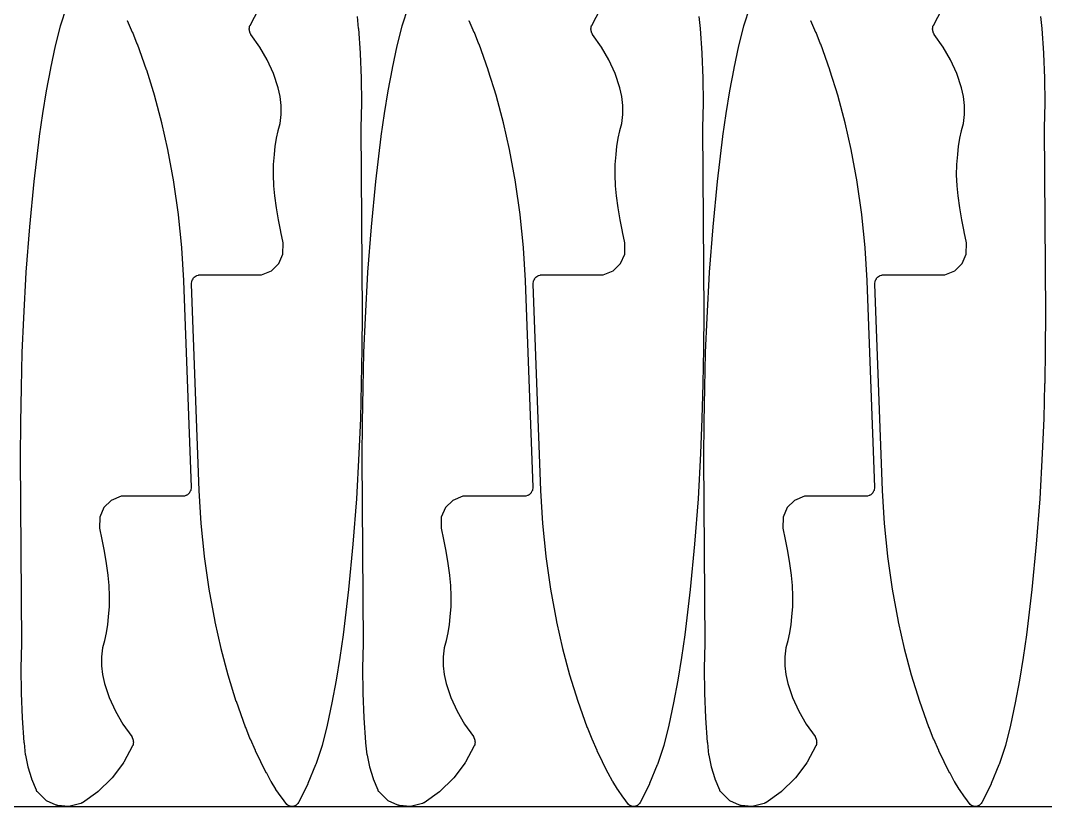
# Model space of a CAD drawing. Header units: metres. Extents: x 0 to 3000, y 0 to 1240.
# Drawn here: x 1070.2 to 1471.6, y 0 to 307.8 of the extents above; entities that cross this region are included whole.
import ezdxf

# ---------------------------------------------------------------- set-up
doc = ezdxf.new("R2010")
doc.units = ezdxf.units.M

msp = doc.modelspace()

# ---------------------------------------------------------------- linework, layer by layer
at = {"color": 7}
msp.add_lwpolyline([(0, 0), (3000, 0), (3000, 1240), (0, 1240), (0, 0)], close=True, dxfattribs=at)
at = {"color": 1}
for points in [[(1112.02, 307.82), (1112.05, 307.76), (1114.01, 303.29), (1114.03, 303.23), (1115.85, 298.7), (1115.86, 298.66), (1115.87, 298.63), (1119.48, 288.56), (1119.51, 288.48), (1122.69, 278.27), (1122.72, 278.19), (1125.48, 267.86), (1125.5, 267.78), (1127.84, 257.34), (1127.84, 257.31), (1127.85, 257.27), (1130.19, 244.6), (1130.2, 244.52), (1132.01, 231.78), (1132.02, 231.7), (1133.29, 218.89), (1133.3, 218.8), (1134.05, 205.95), (1134.05, 205.93), (1134.05, 205.91), (1137.08, 125.08), (1137.08, 124.99), (1137.08, 124.9), (1137.08, 124.89), (1137.08, 124.89), (1137.07, 124.8), (1137.06, 124.71), (1136.97, 124.15), (1136.94, 123.97), (1136.88, 123.79), (1136.82, 123.62), (1136.73, 123.46), (1136.46, 122.99), (1136.36, 122.83), (1136.25, 122.69), (1136.13, 122.56), (1135.99, 122.43), (1135.57, 122.09), (1135.42, 121.98), (1135.26, 121.89), (1135.09, 121.81), (1134.92, 121.74), (1134.39, 121.57), (1134.37, 121.56), (1134.36, 121.56), (1134.28, 121.54), (1134.2, 121.52), (1134.18, 121.52), (1134.17, 121.51), (1134.08, 121.5), (1134, 121.49), (1133.99, 121.48), (1133.97, 121.48), (1133.89, 121.48), (1133.81, 121.47), (1133.79, 121.47), (1133.77, 121.47), (1109.69, 121.47), (1105.77, 119.89), (1105.77, 119.89), (1102.87, 117.05), (1101.24, 113.33), (1101.14, 108.95), (1102.08, 104.59), (1102.09, 104.55), (1102.98, 99.94), (1102.99, 99.89), (1103.77, 95.26), (1103.77, 95.22), (1104.44, 90.57), (1104.45, 90.53), (1104.45, 90.49), (1104.85, 86.54), (1104.86, 86.42), (1105.02, 82.46), (1105.02, 82.34), (1104.94, 78.38), (1104.93, 78.26), (1104.61, 74.31), (1104.61, 74.28), (1104.61, 74.25), (1104.27, 71.22), (1104.25, 71.11), (1103.76, 68.11), (1103.74, 68.01), (1103.1, 65.03), (1103.07, 64.93), (1102.31, 62.13), (1101.92, 58.67), (1101.92, 55.15), (1102.31, 51.66), (1103.09, 48.21), (1104.98, 42.66), (1107.4, 37.32), (1110.32, 32.24), (1113.78, 27.38), (1113.83, 27.3), (1113.88, 27.22), (1113.88, 27.22), (1113.88, 27.21), (1113.92, 27.13), (1113.97, 27.05), (1114.13, 26.69), (1114.2, 26.52), (1114.25, 26.34), (1114.35, 25.96), (1114.38, 25.78), (1114.4, 25.6), (1114.42, 25.21), (1114.42, 25.02), (1114.41, 24.83), (1114.36, 24.45), (1114.35, 24.38), (1114.34, 24.32), (1114.33, 24.28), (1114.32, 24.25), (1114.3, 24.19), (1114.29, 24.13), (1114.28, 24.1), (1114.27, 24.06), (1114.24, 24), (1114.22, 23.94), (1114.21, 23.91), (1114.2, 23.88), (1114.17, 23.82), (1114.14, 23.76), (1110.68, 17.3), (1110.6, 17.17), (1110.51, 17.04), (1106.13, 11.22), (1106.03, 11.11), (1105.92, 10.99), (1100.7, 5.92), (1100.58, 5.81), (1100.46, 5.72), (1094.48, 1.48), (1094.43, 1.45), (1094.38, 1.42), (1094.35, 1.4), (1094.31, 1.38), (1094.26, 1.35), (1094.21, 1.32), (1094.17, 1.31), (1094.14, 1.29), (1094.08, 1.27), (1094.03, 1.25), (1093.99, 1.23), (1093.95, 1.22), (1093.9, 1.2), (1093.85, 1.19), (1089.73, 0.07), (1089.56, 0.03), (1089.38, 0.01), (1089.21, 0), (1089.03, 0.01), (1084.9, 0.37), (1084.73, 0.39), (1084.56, 0.43), (1084.4, 0.48), (1084.24, 0.55), (1080.48, 2.28), (1080.32, 2.37), (1080.17, 2.46), (1080.03, 2.57), (1079.9, 2.68), (1076.89, 5.7), (1076.88, 5.7), (1076.88, 5.71), (1076.82, 5.78), (1076.76, 5.84), (1076.75, 5.85), (1076.75, 5.86), (1076.69, 5.93), (1076.64, 6), (1076.64, 6.01), (1076.63, 6.01), (1076.59, 6.09), (1076.54, 6.17), (1076.54, 6.18), (1076.53, 6.18), (1076.49, 6.27), (1076.45, 6.35), (1076.45, 6.35), (1076.45, 6.36), (1074.68, 10.7), (1074.62, 10.88), (1073.27, 15.35), (1073.22, 15.53), (1072.28, 20.11), (1072.25, 20.29), (1071.74, 24.95), (1071.73, 24.99), (1071.73, 25.02), (1071.01, 34.67), (1071.01, 34.74), (1070.62, 44.41), (1070.62, 44.47), (1070.55, 54.15), (1070.55, 54.21), (1070.81, 63.85), (1070.29, 136.73), (1070.29, 136.74), (1070.29, 136.75), (1070.34, 150.4), (1070.34, 150.42), (1070.57, 164.06), (1070.57, 164.09), (1070.95, 177.72), (1070.95, 177.75), (1071.5, 191.38), (1071.5, 191.4), (1071.5, 191.41), (1072.5, 209.18), (1072.5, 209.22), (1073.87, 226.95), (1073.87, 226.99), (1075.6, 244.7), (1075.61, 244.74), (1077.71, 262.41), (1077.71, 262.43), (1077.71, 262.45), (1078.96, 271.32), (1078.97, 271.36), (1080.41, 280.2), (1080.42, 280.24), (1082.06, 289.05), (1082.07, 289.09), (1083.91, 297.86), (1083.92, 297.9), (1083.93, 297.94), (1085.9, 305.61), (1085.94, 305.75), (1088.44, 313.25)], [(1245.81, 307.82), (1245.83, 307.76), (1247.79, 303.29), (1247.82, 303.23), (1249.63, 298.7), (1249.64, 298.66), (1249.66, 298.63), (1253.27, 288.56), (1253.29, 288.48), (1256.48, 278.27), (1256.5, 278.19), (1259.27, 267.86), (1259.29, 267.78), (1261.62, 257.34), (1261.63, 257.31), (1261.64, 257.27), (1263.97, 244.6), (1263.99, 244.52), (1265.79, 231.78), (1265.8, 231.7), (1267.08, 218.89), (1267.09, 218.8), (1267.83, 205.95), (1267.83, 205.93), (1267.84, 205.91), (1270.87, 125.08), (1270.86, 124.99), (1270.86, 124.9), (1270.86, 124.89), (1270.86, 124.89), (1270.85, 124.8), (1270.84, 124.71), (1270.76, 124.15), (1270.72, 123.97), (1270.67, 123.79), (1270.6, 123.62), (1270.52, 123.46), (1270.25, 122.99), (1270.15, 122.83), (1270.04, 122.69), (1269.91, 122.56), (1269.78, 122.43), (1269.36, 122.09), (1269.21, 121.98), (1269.05, 121.89), (1268.88, 121.81), (1268.71, 121.74), (1268.17, 121.57), (1268.16, 121.56), (1268.14, 121.56), (1268.06, 121.54), (1267.98, 121.52), (1267.97, 121.52), (1267.95, 121.51), (1267.87, 121.5), (1267.79, 121.49), (1267.77, 121.48), (1267.76, 121.48), (1267.68, 121.48), (1267.59, 121.47), (1267.58, 121.47), (1267.56, 121.47), (1243.47, 121.47), (1239.55, 119.89), (1239.55, 119.89), (1236.65, 117.05), (1235.02, 113.33), (1234.92, 108.95), (1235.87, 104.59), (1235.88, 104.55), (1236.77, 99.94), (1236.77, 99.89), (1237.55, 95.26), (1237.56, 95.22), (1238.23, 90.57), (1238.23, 90.53), (1238.24, 90.49), (1238.64, 86.54), (1238.64, 86.42), (1238.8, 82.46), (1238.8, 82.34), (1238.72, 78.38), (1238.72, 78.26), (1238.4, 74.31), (1238.39, 74.28), (1238.39, 74.25), (1238.05, 71.22), (1238.04, 71.11), (1237.55, 68.11), (1237.53, 68.01), (1236.88, 65.03), (1236.86, 64.93), (1236.1, 62.13), (1235.71, 58.67), (1235.7, 55.15), (1236.09, 51.66), (1236.88, 48.21), (1238.77, 42.66), (1241.18, 37.32), (1244.1, 32.24), (1247.56, 27.38), (1247.61, 27.3), (1247.66, 27.22), (1247.66, 27.22), (1247.67, 27.21), (1247.71, 27.13), (1247.75, 27.05), (1247.91, 26.69), (1247.98, 26.52), (1248.04, 26.34), (1248.13, 25.96), (1248.17, 25.78), (1248.19, 25.6), (1248.21, 25.21), (1248.21, 25.02), (1248.19, 24.83), (1248.14, 24.45), (1248.13, 24.38), (1248.12, 24.32), (1248.11, 24.28), (1248.11, 24.25), (1248.09, 24.19), (1248.07, 24.13), (1248.06, 24.1), (1248.05, 24.06), (1248.03, 24), (1248.01, 23.94), (1247.99, 23.91), (1247.98, 23.88), (1247.95, 23.82), (1247.92, 23.76), (1244.46, 17.3), (1244.39, 17.17), (1244.3, 17.04), (1239.91, 11.22), (1239.81, 11.11), (1239.71, 10.99), (1234.48, 5.92), (1234.37, 5.81), (1234.24, 5.72), (1228.26, 1.48), (1228.22, 1.45), (1228.17, 1.42), (1228.13, 1.4), (1228.1, 1.38), (1228.05, 1.35), (1228, 1.32), (1227.96, 1.31), (1227.92, 1.29), (1227.87, 1.27), (1227.82, 1.25), (1227.78, 1.23), (1227.74, 1.22), (1227.69, 1.2), (1227.63, 1.19), (1223.52, 0.07), (1223.34, 0.03), (1223.17, 0.01), (1222.99, 0), (1222.82, 0.01), (1218.69, 0.37), (1218.52, 0.39), (1218.35, 0.43), (1218.19, 0.48), (1218.03, 0.55), (1214.26, 2.28), (1214.11, 2.37), (1213.96, 2.46), (1213.82, 2.57), (1213.69, 2.68), (1210.67, 5.7), (1210.67, 5.7), (1210.66, 5.71), (1210.6, 5.78), (1210.54, 5.84), (1210.54, 5.85), (1210.53, 5.86), (1210.48, 5.93), (1210.43, 6), (1210.42, 6.01), (1210.42, 6.01), (1210.37, 6.09), (1210.32, 6.17), (1210.32, 6.18), (1210.32, 6.18), (1210.28, 6.27), (1210.24, 6.35), (1210.24, 6.35), (1210.23, 6.36), (1208.47, 10.7), (1208.41, 10.88), (1207.05, 15.35), (1207.01, 15.53), (1206.07, 20.11), (1206.04, 20.29), (1205.52, 24.95), (1205.52, 24.99), (1205.51, 25.02), (1204.8, 34.67), (1204.8, 34.74), (1204.41, 44.41), (1204.4, 44.47), (1204.34, 54.15), (1204.34, 54.21), (1204.6, 63.85), (1204.07, 136.73), (1204.07, 136.74), (1204.07, 136.75), (1204.13, 150.4), (1204.13, 150.42), (1204.35, 164.06), (1204.35, 164.09), (1204.74, 177.72), (1204.74, 177.75), (1205.29, 191.38), (1205.29, 191.4), (1205.29, 191.41), (1206.29, 209.18), (1206.29, 209.22), (1207.65, 226.95), (1207.66, 226.99), (1209.39, 244.7), (1209.39, 244.74), (1211.49, 262.41), (1211.5, 262.43), (1211.5, 262.45), (1212.75, 271.32), (1212.75, 271.36), (1214.2, 280.2), (1214.21, 280.24), (1215.85, 289.05), (1215.85, 289.09), (1217.69, 297.86), (1217.7, 297.9), (1217.71, 297.94), (1219.69, 305.61), (1219.73, 305.75), (1222.22, 313.25)], [(1379.59, 307.82), (1379.62, 307.76), (1381.58, 303.29), (1381.6, 303.23), (1383.42, 298.7), (1383.43, 298.66), (1383.44, 298.63), (1387.05, 288.56), (1387.08, 288.48), (1390.26, 278.27), (1390.29, 278.19), (1393.05, 267.86), (1393.07, 267.78), (1395.41, 257.34), (1395.42, 257.31), (1395.43, 257.27), (1397.76, 244.6), (1397.77, 244.52), (1399.58, 231.78), (1399.59, 231.7), (1400.87, 218.89), (1400.87, 218.8), (1401.62, 205.95), (1401.62, 205.93), (1401.62, 205.91), (1404.65, 125.08), (1404.65, 124.99), (1404.65, 124.9), (1404.65, 124.89), (1404.65, 124.89), (1404.64, 124.8), (1404.63, 124.71), (1404.55, 124.15), (1404.51, 123.97), (1404.46, 123.79), (1404.39, 123.62), (1404.3, 123.46), (1404.03, 122.99), (1403.93, 122.83), (1403.82, 122.69), (1403.7, 122.56), (1403.56, 122.43), (1403.14, 122.09), (1402.99, 121.98), (1402.83, 121.89), (1402.67, 121.81), (1402.49, 121.74), (1401.96, 121.57), (1401.94, 121.56), (1401.93, 121.56), (1401.85, 121.54), (1401.77, 121.52), (1401.75, 121.52), (1401.74, 121.51), (1401.66, 121.5), (1401.58, 121.49), (1401.56, 121.48), (1401.54, 121.48), (1401.46, 121.48), (1401.38, 121.47), (1401.36, 121.47), (1401.35, 121.47), (1377.26, 121.47), (1373.34, 119.89), (1373.34, 119.89), (1370.44, 117.05), (1368.81, 113.33), (1368.71, 108.95), (1369.66, 104.59), (1369.66, 104.55), (1370.55, 99.94), (1370.56, 99.89), (1371.34, 95.26), (1371.35, 95.22), (1372.01, 90.57), (1372.02, 90.53), (1372.02, 90.49), (1372.42, 86.54), (1372.43, 86.42), (1372.59, 82.46), (1372.59, 82.34), (1372.51, 78.38), (1372.5, 78.26), (1372.18, 74.31), (1372.18, 74.28), (1372.18, 74.25), (1371.84, 71.22), (1371.83, 71.11), (1371.33, 68.11), (1371.31, 68.01), (1370.67, 65.03), (1370.64, 64.93), (1369.88, 62.13), (1369.49, 58.67), (1369.49, 55.15), (1369.88, 51.66), (1370.66, 48.21), (1372.55, 42.66), (1374.97, 37.32), (1377.89, 32.24), (1381.35, 27.38), (1381.4, 27.3), (1381.45, 27.22), (1381.45, 27.22), (1381.45, 27.21), (1381.5, 27.13), (1381.54, 27.05), (1381.7, 26.69), (1381.77, 26.52), (1381.82, 26.34), (1381.92, 25.96), (1381.95, 25.78), (1381.97, 25.6), (1381.99, 25.21), (1382, 25.02), (1381.98, 24.83), (1381.93, 24.45), (1381.92, 24.38), (1381.91, 24.32), (1381.9, 24.28), (1381.89, 24.25), (1381.88, 24.19), (1381.86, 24.13), (1381.85, 24.1), (1381.84, 24.06), (1381.82, 24), (1381.79, 23.94), (1381.78, 23.91), (1381.77, 23.88), (1381.74, 23.82), (1381.71, 23.76), (1378.25, 17.3), (1378.17, 17.17), (1378.08, 17.04), (1373.7, 11.22), (1373.6, 11.11), (1373.49, 10.99), (1368.27, 5.92), (1368.15, 5.81), (1368.03, 5.72), (1362.05, 1.48), (1362, 1.45), (1361.95, 1.42), (1361.92, 1.4), (1361.88, 1.38), (1361.83, 1.35), (1361.78, 1.32), (1361.75, 1.31), (1361.71, 1.29), (1361.66, 1.27), (1361.6, 1.25), (1361.56, 1.23), (1361.53, 1.22), (1361.47, 1.2), (1361.42, 1.19), (1357.3, 0.07), (1357.13, 0.03), (1356.96, 0.01), (1356.78, 0), (1356.6, 0.01), (1352.48, 0.37), (1352.3, 0.39), (1352.14, 0.43), (1351.97, 0.48), (1351.81, 0.55), (1348.05, 2.28), (1347.89, 2.37), (1347.75, 2.46), (1347.61, 2.57), (1347.48, 2.68), (1344.46, 5.7), (1344.45, 5.7), (1344.45, 5.71), (1344.39, 5.78), (1344.33, 5.84), (1344.32, 5.85), (1344.32, 5.86), (1344.27, 5.93), (1344.21, 6), (1344.21, 6.01), (1344.2, 6.01), (1344.16, 6.09), (1344.11, 6.17), (1344.11, 6.18), (1344.1, 6.18), (1344.06, 6.27), (1344.03, 6.35), (1344.02, 6.35), (1344.02, 6.36), (1342.26, 10.7), (1342.19, 10.88), (1340.84, 15.35), (1340.79, 15.53), (1339.85, 20.11), (1339.82, 20.29), (1339.31, 24.95), (1339.31, 24.99), (1339.3, 25.02), (1338.59, 34.67), (1338.58, 34.74), (1338.19, 44.41), (1338.19, 44.47), (1338.12, 54.15), (1338.12, 54.21), (1338.38, 63.85), (1337.86, 136.73), (1337.86, 136.74), (1337.86, 136.75), (1337.92, 150.4), (1337.92, 150.42), (1338.14, 164.06), (1338.14, 164.09), (1338.52, 177.72), (1338.52, 177.75), (1339.07, 191.38), (1339.08, 191.4), (1339.08, 191.41), (1340.07, 209.18), (1340.08, 209.22), (1341.44, 226.95), (1341.44, 226.99), (1343.18, 244.7), (1343.18, 244.74), (1345.28, 262.41), (1345.28, 262.43), (1345.29, 262.45), (1346.53, 271.32), (1346.54, 271.36), (1347.98, 280.2), (1347.99, 280.24), (1349.63, 289.05), (1349.64, 289.09), (1351.48, 297.86), (1351.49, 297.9), (1351.5, 297.94), (1353.47, 305.61), (1353.51, 305.75), (1356.01, 313.25)], [(1202.01, 309.37), (1202.52, 304.71), (1202.53, 304.67), (1202.53, 304.64), (1203.25, 294.99), (1203.25, 294.92), (1203.64, 285.25), (1203.64, 285.19), (1203.71, 275.52), (1203.71, 275.45), (1203.45, 265.81), (1203.97, 192.93), (1203.97, 192.92), (1203.97, 192.91), (1203.92, 179.26), (1203.92, 179.24), (1203.69, 165.6), (1203.69, 165.57), (1203.31, 151.94), (1203.31, 151.91), (1202.76, 138.28), (1202.75, 138.26), (1202.75, 138.25), (1201.76, 120.49), (1201.76, 120.44), (1200.39, 102.71), (1200.39, 102.67), (1198.65, 84.96), (1198.65, 84.92), (1196.55, 67.25), (1196.55, 67.23), (1196.55, 67.21), (1195.3, 58.34), (1195.29, 58.3), (1193.85, 49.46), (1193.84, 49.42), (1192.2, 40.61), (1192.19, 40.57), (1190.35, 31.81), (1190.34, 31.76), (1190.33, 31.72), (1188.36, 24.05), (1188.32, 23.91), (1185.82, 16.41), (1185.78, 16.28), (1182.77, 8.96), (1182.71, 8.84), (1179.21, 1.73), (1179.2, 1.71), (1179.19, 1.69), (1179.15, 1.63), (1179.11, 1.56), (1179.1, 1.54), (1179.09, 1.52), (1178.87, 1.2), (1178.76, 1.04), (1178.63, 0.9), (1178.49, 0.76), (1178.33, 0.64), (1178.02, 0.43), (1177.86, 0.33), (1177.69, 0.25), (1177.51, 0.18), (1177.33, 0.13), (1176.96, 0.05), (1176.77, 0.01), (1176.58, 0), (1176.38, 0), (1176.19, 0.03), (1175.8, 0.09), (1175.75, 0.11), (1175.7, 0.11), (1175.66, 0.13), (1175.61, 0.14), (1175.56, 0.15), (1175.51, 0.17), (1175.47, 0.18), (1175.43, 0.2), (1175.38, 0.22), (1175.33, 0.24), (1175.29, 0.26), (1175.25, 0.28), (1175.2, 0.3), (1175.15, 0.33), (1175.12, 0.35), (1175.08, 0.37), (1175.03, 0.4), (1174.99, 0.43), (1174.95, 0.46), (1174.91, 0.49), (1174.88, 0.52), (1174.83, 0.55), (1174.8, 0.58), (1174.77, 0.61), (1174.73, 0.65), (1174.69, 0.69), (1174.66, 0.72), (1174.63, 0.76), (1174.6, 0.8), (1174.56, 0.84), (1172.38, 3.64), (1172.31, 3.73), (1170.28, 6.66), (1170.22, 6.75), (1168.37, 9.78), (1168.31, 9.88), (1166.63, 13.02), (1166.62, 13.03), (1166.61, 13.05), (1164.37, 17.38), (1164.34, 17.44), (1162.24, 21.84), (1162.21, 21.9), (1160.25, 26.37), (1160.23, 26.43), (1158.41, 30.96), (1158.4, 31), (1158.39, 31.03), (1154.78, 41.1), (1154.75, 41.18), (1151.57, 51.39), (1151.54, 51.47), (1148.78, 61.8), (1148.76, 61.88), (1146.42, 72.32), (1146.41, 72.35), (1146.41, 72.39), (1144.07, 85.06), (1144.06, 85.14), (1142.25, 97.88), (1142.24, 97.97), (1140.97, 110.77), (1140.96, 110.86), (1140.21, 123.71), (1140.21, 123.73), (1140.21, 123.75), (1137.18, 204.58), (1137.18, 204.67), (1137.18, 204.76), (1137.18, 204.77), (1137.18, 204.77), (1137.19, 204.86), (1137.2, 204.95), (1137.28, 205.51), (1137.32, 205.69), (1137.37, 205.87), (1137.44, 206.04), (1137.53, 206.21), (1137.8, 206.67), (1137.9, 206.83), (1138.01, 206.97), (1138.13, 207.1), (1138.27, 207.23), (1138.69, 207.57), (1138.84, 207.68), (1139, 207.77), (1139.17, 207.86), (1139.34, 207.92), (1139.87, 208.09), (1139.89, 208.1), (1139.9, 208.1), (1139.98, 208.12), (1140.06, 208.14), (1140.08, 208.15), (1140.09, 208.15), (1140.17, 208.16), (1140.26, 208.18), (1140.27, 208.18), (1140.29, 208.18), (1140.37, 208.18), (1140.45, 208.19), (1140.47, 208.19), (1140.48, 208.19), (1164.57, 208.19), (1168.49, 209.77), (1168.49, 209.77), (1171.39, 212.62), (1173.02, 216.33), (1173.12, 220.71), (1172.18, 225.07), (1172.17, 225.11), (1171.28, 229.72), (1171.27, 229.77), (1170.49, 234.4), (1170.49, 234.44), (1169.82, 239.09), (1169.81, 239.13), (1169.81, 239.17), (1169.41, 243.12), (1169.4, 243.24), (1169.24, 247.2), (1169.24, 247.32), (1169.32, 251.28), (1169.33, 251.4), (1169.65, 255.35), (1169.65, 255.38), (1169.65, 255.41), (1169.99, 258.44), (1170.01, 258.55), (1170.5, 261.55), (1170.52, 261.66), (1171.16, 264.63), (1171.19, 264.73), (1171.95, 267.53), (1172.34, 270.99), (1172.34, 274.51), (1171.95, 278), (1171.17, 281.45), (1169.28, 287), (1166.86, 292.34), (1163.94, 297.42), (1160.48, 302.28), (1160.43, 302.36), (1160.38, 302.44), (1160.38, 302.44), (1160.38, 302.45), (1160.34, 302.53), (1160.29, 302.61), (1160.13, 302.97), (1160.06, 303.14), (1160.01, 303.32), (1159.91, 303.7), (1159.88, 303.88), (1159.86, 304.06), (1159.84, 304.45), (1159.83, 304.64), (1159.85, 304.83), (1159.9, 305.21), (1159.91, 305.28), (1159.92, 305.35), (1159.93, 305.38), (1159.94, 305.41), (1159.95, 305.47), (1159.97, 305.54), (1159.98, 305.57), (1159.99, 305.6), (1160.01, 305.66), (1160.04, 305.72), (1160.05, 305.75), (1160.06, 305.78), (1160.09, 305.84), (1160.12, 305.9), (1163.58, 312.36)], [(1335.79, 309.37), (1336.31, 304.71), (1336.31, 304.67), (1336.32, 304.64), (1337.03, 294.99), (1337.04, 294.92), (1337.43, 285.25), (1337.43, 285.19), (1337.49, 275.52), (1337.49, 275.45), (1337.24, 265.81), (1337.76, 192.93), (1337.76, 192.92), (1337.76, 192.91), (1337.7, 179.26), (1337.7, 179.24), (1337.48, 165.6), (1337.48, 165.57), (1337.09, 151.94), (1337.09, 151.91), (1336.54, 138.28), (1336.54, 138.26), (1336.54, 138.25), (1335.54, 120.49), (1335.54, 120.44), (1334.18, 102.71), (1334.17, 102.67), (1332.44, 84.96), (1332.44, 84.92), (1330.34, 67.25), (1330.33, 67.23), (1330.33, 67.21), (1329.08, 58.34), (1329.08, 58.3), (1327.63, 49.46), (1327.63, 49.42), (1325.99, 40.61), (1325.98, 40.57), (1324.14, 31.81), (1324.13, 31.76), (1324.12, 31.72), (1322.14, 24.05), (1322.11, 23.91), (1319.61, 16.41), (1319.56, 16.28), (1316.56, 8.96), (1316.5, 8.84), (1312.99, 1.73), (1312.98, 1.71), (1312.97, 1.69), (1312.93, 1.63), (1312.9, 1.56), (1312.89, 1.54), (1312.87, 1.52), (1312.66, 1.2), (1312.55, 1.04), (1312.42, 0.9), (1312.27, 0.76), (1312.12, 0.64), (1311.81, 0.43), (1311.65, 0.33), (1311.48, 0.25), (1311.3, 0.18), (1311.11, 0.13), (1310.75, 0.05), (1310.56, 0.01), (1310.36, 0), (1310.17, 0), (1309.97, 0.03), (1309.59, 0.09), (1309.54, 0.11), (1309.49, 0.11), (1309.44, 0.13), (1309.4, 0.14), (1309.35, 0.15), (1309.3, 0.17), (1309.26, 0.18), (1309.21, 0.2), (1309.16, 0.22), (1309.12, 0.24), (1309.07, 0.26), (1309.03, 0.28), (1308.99, 0.3), (1308.94, 0.33), (1308.9, 0.35), (1308.86, 0.37), (1308.82, 0.4), (1308.77, 0.43), (1308.74, 0.46), (1308.7, 0.49), (1308.66, 0.52), (1308.62, 0.55), (1308.59, 0.58), (1308.55, 0.61), (1308.52, 0.65), (1308.48, 0.69), (1308.45, 0.72), (1308.42, 0.76), (1308.38, 0.8), (1308.35, 0.84), (1306.16, 3.64), (1306.1, 3.73), (1304.07, 6.66), (1304.01, 6.75), (1302.15, 9.78), (1302.1, 9.88), (1300.41, 13.02), (1300.41, 13.03), (1300.4, 13.05), (1298.16, 17.38), (1298.13, 17.44), (1296.03, 21.84), (1296, 21.9), (1294.04, 26.37), (1294.02, 26.43), (1292.2, 30.96), (1292.19, 31), (1292.17, 31.03), (1288.57, 41.1), (1288.54, 41.18), (1285.35, 51.39), (1285.33, 51.47), (1282.56, 61.8), (1282.54, 61.88), (1280.21, 72.32), (1280.2, 72.35), (1280.19, 72.39), (1277.86, 85.06), (1277.85, 85.14), (1276.04, 97.88), (1276.03, 97.97), (1274.75, 110.77), (1274.74, 110.86), (1274, 123.71), (1274, 123.73), (1273.99, 123.75), (1270.97, 204.58), (1270.97, 204.67), (1270.97, 204.76), (1270.97, 204.77), (1270.97, 204.77), (1270.98, 204.86), (1270.99, 204.95), (1271.07, 205.51), (1271.11, 205.69), (1271.16, 205.87), (1271.23, 206.04), (1271.32, 206.21), (1271.59, 206.67), (1271.68, 206.83), (1271.8, 206.97), (1271.92, 207.1), (1272.06, 207.23), (1272.48, 207.57), (1272.62, 207.68), (1272.78, 207.77), (1272.95, 207.86), (1273.13, 207.92), (1273.66, 208.09), (1273.67, 208.1), (1273.69, 208.1), (1273.77, 208.12), (1273.85, 208.14), (1273.86, 208.15), (1273.88, 208.15), (1273.96, 208.16), (1274.04, 208.18), (1274.06, 208.18), (1274.07, 208.18), (1274.16, 208.18), (1274.24, 208.19), (1274.25, 208.19), (1274.27, 208.19), (1298.36, 208.19), (1302.28, 209.77), (1302.28, 209.77), (1305.18, 212.62), (1306.81, 216.33), (1306.91, 220.71), (1305.96, 225.07), (1305.95, 225.11), (1305.06, 229.72), (1305.06, 229.77), (1304.28, 234.4), (1304.27, 234.44), (1303.6, 239.09), (1303.6, 239.13), (1303.59, 239.17), (1303.2, 243.12), (1303.19, 243.24), (1303.03, 247.2), (1303.03, 247.32), (1303.11, 251.28), (1303.11, 251.4), (1303.43, 255.35), (1303.44, 255.38), (1303.44, 255.41), (1303.78, 258.44), (1303.79, 258.55), (1304.28, 261.55), (1304.3, 261.66), (1304.95, 264.63), (1304.97, 264.73), (1305.73, 267.53), (1306.13, 270.99), (1306.13, 274.51), (1305.74, 278), (1304.96, 281.45), (1303.07, 287), (1300.65, 292.34), (1297.73, 297.42), (1294.27, 302.28), (1294.22, 302.36), (1294.17, 302.44), (1294.17, 302.44), (1294.16, 302.45), (1294.12, 302.53), (1294.08, 302.61), (1293.92, 302.97), (1293.85, 303.14), (1293.79, 303.32), (1293.7, 303.7), (1293.66, 303.88), (1293.64, 304.06), (1293.62, 304.45), (1293.62, 304.64), (1293.64, 304.83), (1293.69, 305.21), (1293.7, 305.28), (1293.71, 305.35), (1293.72, 305.38), (1293.72, 305.41), (1293.74, 305.47), (1293.76, 305.54), (1293.77, 305.57), (1293.78, 305.6), (1293.8, 305.66), (1293.82, 305.72), (1293.84, 305.75), (1293.85, 305.78), (1293.88, 305.84), (1293.91, 305.9), (1297.37, 312.36)], [(1469.58, 309.37), (1470.1, 304.71), (1470.1, 304.67), (1470.1, 304.64), (1470.82, 294.99), (1470.82, 294.92), (1471.21, 285.25), (1471.21, 285.19), (1471.28, 275.52), (1471.28, 275.45), (1471.02, 265.81), (1471.54, 192.93), (1471.54, 192.92), (1471.54, 192.91), (1471.49, 179.26), (1471.49, 179.24), (1471.27, 165.6), (1471.26, 165.57), (1470.88, 151.94), (1470.88, 151.91), (1470.33, 138.28), (1470.33, 138.26), (1470.33, 138.25), (1469.33, 120.49), (1469.33, 120.44), (1467.96, 102.71), (1467.96, 102.67), (1466.23, 84.96), (1466.22, 84.92), (1464.12, 67.25), (1464.12, 67.23), (1464.12, 67.21), (1462.87, 58.34), (1462.86, 58.3), (1461.42, 49.46), (1461.41, 49.42), (1459.77, 40.61), (1459.76, 40.57), (1457.93, 31.81), (1457.91, 31.76), (1457.91, 31.72), (1455.93, 24.05), (1455.89, 23.91), (1453.4, 16.41), (1453.35, 16.28), (1450.34, 8.96), (1450.29, 8.84), (1446.78, 1.73), (1446.77, 1.71), (1446.76, 1.69), (1446.72, 1.63), (1446.68, 1.56), (1446.67, 1.54), (1446.66, 1.52), (1446.45, 1.2), (1446.33, 1.04), (1446.2, 0.9), (1446.06, 0.76), (1445.9, 0.64), (1445.59, 0.43), (1445.43, 0.33), (1445.26, 0.25), (1445.08, 0.18), (1444.9, 0.13), (1444.53, 0.05), (1444.34, 0.01), (1444.15, 0), (1443.95, 0), (1443.76, 0.03), (1443.38, 0.09), (1443.33, 0.11), (1443.27, 0.11), (1443.23, 0.13), (1443.18, 0.14), (1443.13, 0.15), (1443.08, 0.17), (1443.04, 0.18), (1443, 0.2), (1442.95, 0.22), (1442.9, 0.24), (1442.86, 0.26), (1442.82, 0.28), (1442.77, 0.3), (1442.73, 0.33), (1442.69, 0.35), (1442.65, 0.37), (1442.6, 0.4), (1442.56, 0.43), (1442.52, 0.46), (1442.49, 0.49), (1442.45, 0.52), (1442.41, 0.55), (1442.37, 0.58), (1442.34, 0.61), (1442.3, 0.65), (1442.26, 0.69), (1442.23, 0.72), (1442.2, 0.76), (1442.17, 0.8), (1442.14, 0.84), (1439.95, 3.64), (1439.88, 3.73), (1437.86, 6.66), (1437.8, 6.75), (1435.94, 9.78), (1435.88, 9.88), (1434.2, 13.02), (1434.19, 13.03), (1434.18, 13.05), (1431.94, 17.38), (1431.91, 17.44), (1429.81, 21.84), (1429.79, 21.9), (1427.83, 26.37), (1427.8, 26.43), (1425.99, 30.96), (1425.97, 31), (1425.96, 31.03), (1422.35, 41.1), (1422.33, 41.18), (1419.14, 51.39), (1419.11, 51.47), (1416.35, 61.8), (1416.33, 61.88), (1413.99, 72.32), (1413.99, 72.35), (1413.98, 72.39), (1411.64, 85.06), (1411.63, 85.14), (1409.83, 97.88), (1409.82, 97.97), (1408.54, 110.77), (1408.53, 110.86), (1407.78, 123.71), (1407.78, 123.73), (1407.78, 123.75), (1404.75, 204.58), (1404.75, 204.67), (1404.75, 204.76), (1404.75, 204.77), (1404.75, 204.77), (1404.76, 204.86), (1404.77, 204.95), (1404.86, 205.51), (1404.89, 205.69), (1404.95, 205.87), (1405.02, 206.04), (1405.1, 206.21), (1405.37, 206.67), (1405.47, 206.83), (1405.58, 206.97), (1405.71, 207.1), (1405.84, 207.23), (1406.26, 207.57), (1406.41, 207.68), (1406.57, 207.77), (1406.74, 207.86), (1406.91, 207.92), (1407.44, 208.09), (1407.46, 208.1), (1407.48, 208.1), (1407.55, 208.12), (1407.63, 208.14), (1407.65, 208.15), (1407.67, 208.15), (1407.75, 208.16), (1407.83, 208.18), (1407.84, 208.18), (1407.86, 208.18), (1407.94, 208.18), (1408.02, 208.19), (1408.04, 208.19), (1408.06, 208.19), (1432.14, 208.19), (1436.06, 209.77), (1436.06, 209.77), (1438.96, 212.62), (1440.59, 216.33), (1440.69, 220.71), (1439.75, 225.07), (1439.74, 225.11), (1438.85, 229.72), (1438.84, 229.77), (1438.06, 234.4), (1438.06, 234.44), (1437.39, 239.09), (1437.39, 239.13), (1437.38, 239.17), (1436.98, 243.12), (1436.97, 243.24), (1436.81, 247.2), (1436.81, 247.32), (1436.89, 251.28), (1436.9, 251.4), (1437.22, 255.35), (1437.22, 255.38), (1437.23, 255.41), (1437.56, 258.44), (1437.58, 258.55), (1438.07, 261.55), (1438.09, 261.66), (1438.73, 264.63), (1438.76, 264.73), (1439.52, 267.53), (1439.91, 270.99), (1439.91, 274.51), (1439.52, 278), (1438.74, 281.45), (1436.85, 287), (1434.44, 292.34), (1431.52, 297.42), (1428.05, 302.28), (1428.01, 302.36), (1427.96, 302.44), (1427.95, 302.44), (1427.95, 302.45), (1427.91, 302.53), (1427.87, 302.61), (1427.7, 302.97), (1427.63, 303.14), (1427.58, 303.32), (1427.49, 303.7), (1427.45, 303.88), (1427.43, 304.06), (1427.41, 304.45), (1427.41, 304.64), (1427.42, 304.83), (1427.47, 305.21), (1427.48, 305.28), (1427.49, 305.35), (1427.5, 305.38), (1427.51, 305.41), (1427.53, 305.47), (1427.54, 305.54), (1427.55, 305.57), (1427.56, 305.6), (1427.59, 305.66), (1427.61, 305.72), (1427.62, 305.75), (1427.63, 305.78), (1427.66, 305.84), (1427.69, 305.9), (1431.15, 312.36)]]:
    msp.add_lwpolyline(points, dxfattribs=at)

doc.saveas('drawing.dxf')
